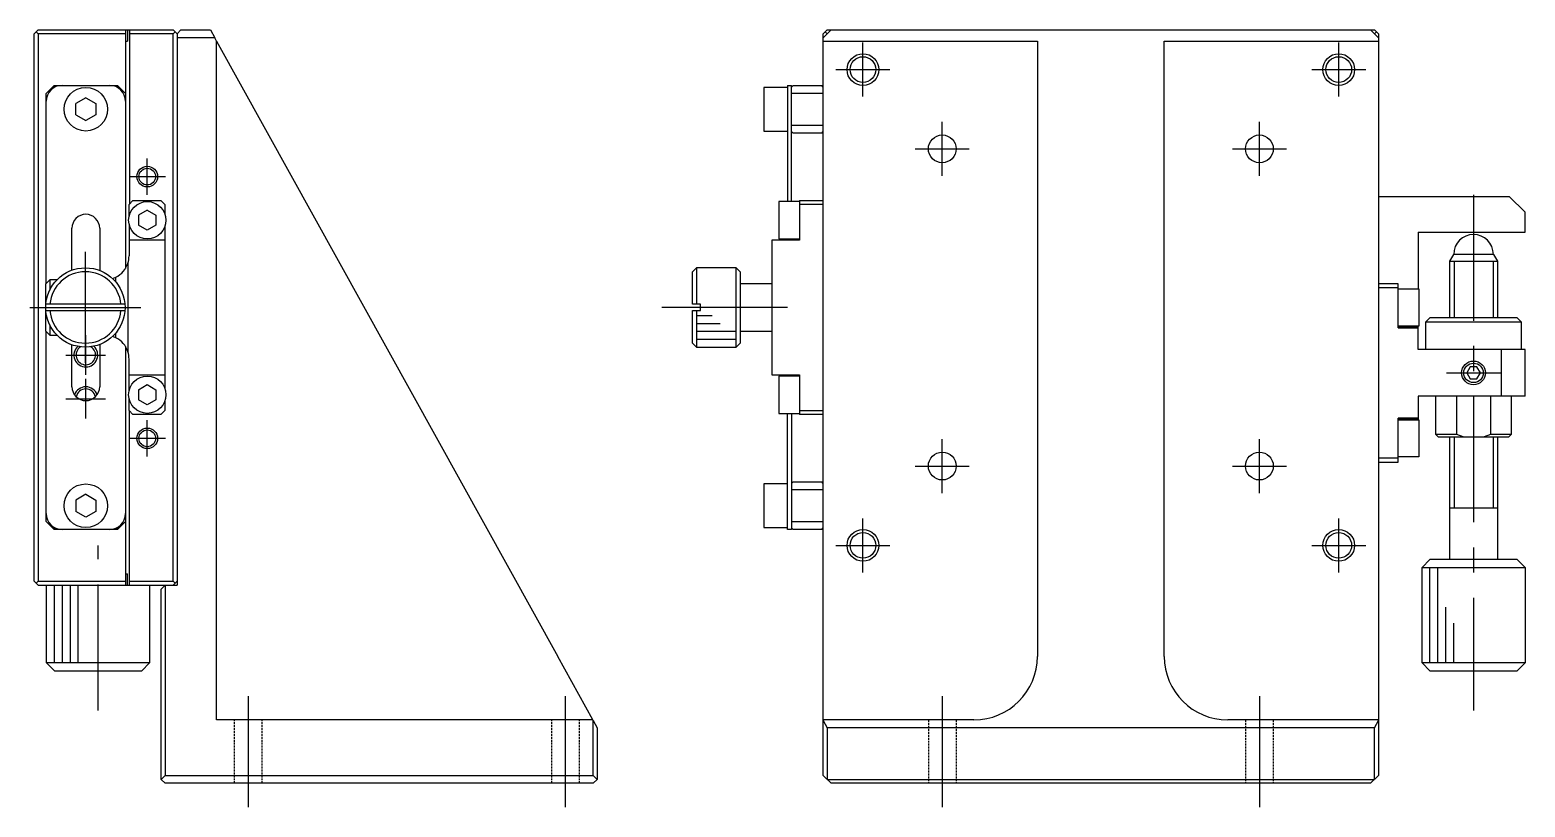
# Model space of a CAD drawing. Extents: x 0 to 388, y -8 to 269.
# Drawn here: x 199.4 to 388, y 88.9 to 186.9 of the extents above; entities that cross this region are included whole.
import ezdxf

# ---------------------------------------------------------------- set-up
doc = ezdxf.new("R2010")
doc.units = 0
doc.header["$LTSCALE"] = 0.5
doc.linetypes.add('CENTER', pattern=[50.8, 31.75, -6.35, 6.35, -6.35])
doc.linetypes.add('DASHED', pattern=[0.75, 0.5, -0.25])
for name, color, linetype in [('MSM_CENTER', 1, 'CENTER'), ('MSM_CONTINUOUS', 7, 'CONTINUOUS'), ('MSM_DASHED', 4, 'DASHED'), ('MSM_NARROW', 5, 'CONTINUOUS')]:
    doc.layers.add(name, color=color, linetype=linetype)

msp = doc.modelspace()

# ---------------------------------------------------------------- linework, layer by layer
at = {"layer": 'MSM_CENTER'}
for p, q in [((304.5, 178.505071), (304.5, 185.305071)), ((364.5, 178.505071), (364.5, 185.305071)), ((301.1, 181.905071), (307.9, 181.905071)), ((361.1, 181.905071), (367.9, 181.905071)), ((314.5, 168.505071), (314.5, 175.305071)), ((354.5, 168.505071), (354.5, 175.305071)), ((311.1, 171.905071), (317.9, 171.905071)), ((351.1, 171.905071), (357.9, 171.905071)), ((214.25, 166.105071), (214.25, 170.705071)), ((211.95, 168.405071), (216.55, 168.405071)), ((381.5, 166.105071), (381.5, 101.105071)), ((206.45, 144.905071), (206.45, 158.905071)), ((199.45, 151.905071), (213.45, 151.905071)), ((295, 151.905071), (278, 151.905071)), ((206.5, 143.405071), (206.5, 148.405071)), ((204, 145.905071), (209, 145.905071)), ((378.1, 143.655071), (384.9, 143.655071)), ((206.5, 137.905071), (206.5, 142.905071)), ((204, 140.405071), (209, 140.405071)), ((214.25, 133.105071), (214.25, 137.705071)), ((211.95, 135.405071), (216.55, 135.405071)), ((314.5, 128.505071), (314.5, 135.305071)), ((354.5, 128.505071), (354.5, 135.305071)), ((311.1, 131.905071), (317.9, 131.905071)), ((351.1, 131.905071), (357.9, 131.905071)), ((304.5, 118.505071), (304.5, 125.305071)), ((364.5, 118.505071), (364.5, 125.305071)), ((208.05, 101.105071), (208.05, 121.905071)), ((301.1, 121.905071), (307.9, 121.905071)), ((361.1, 121.905071), (367.9, 121.905071)), ((227, 88.905071), (227, 102.905071)), ((267, 88.905071), (267, 102.905071)), ((314.5, 102.905071), (314.5, 88.905071)), ((354.5, 102.905071), (354.5, 88.905071))]:
    msp.add_line(p, q, dxfattribs=at)
at = {"layer": 'MSM_CONTINUOUS'}
for p, q in [((200, 186.405071), (200.5, 186.905071)), ((200.5, 186.905071), (217.5, 186.905071)), ((211.5, 186.905071), (211.5, 156.824832)), ((211.75, 186.905071), (211.75, 185.505071)), ((212, 186.905071), (212, 164.955071)), ((217.5, 186.905071), (218, 186.405071)), ((218.5, 186.905071), (218, 186.405071)), ((218.5, 186.905071), (222.220803, 186.905071)), ((222.220803, 186.905071), (222.775113, 185.905071)), ((300, 186.905071), (299.5, 186.405071)), ((300.5, 186.905071), (299.5, 185.905071)), ((300, 186.905071), (369, 186.905071)), ((369.5, 185.905071), (368.5, 186.905071)), ((369.5, 186.405071), (369, 186.905071)), ((200, 117.405071), (200, 186.405071)), ((200.5, 186.405071), (200.25, 186.655071)), ((211.5, 186.405071), (200.5, 186.405071)), ((200.5, 186.405071), (200.5, 117.405071)), ((211.5, 185.505071), (211.75, 185.505071)), ((217.5, 186.405071), (212, 186.405071)), ((217.75, 186.655071), (217.5, 186.405071)), ((217.5, 117.405071), (217.5, 186.405071)), ((218, 186.405071), (218, 116.905071)), ((222.775113, 185.905071), (218, 185.905071)), ((223, 185.499363), (222.775113, 185.905071)), ((223, 99.905071), (223, 185.499363)), ((223, 185.499363), (266.011219, 107.905071)), ((299.5, 92.905071), (299.5, 186.405071)), ((299.5, 185.499363), (326.5, 185.499363)), ((299.75, 186.655071), (300, 186.405071)), ((326.5, 185.499363), (326.5, 107.905071)), ((342.5, 185.499363), (369.5, 185.499363)), ((342.5, 107.905071), (342.5, 185.499363)), ((369, 186.405071), (369.25, 186.655071)), ((369.5, 186.405071), (369.5, 92.905071)), ((202.5, 179.905071), (201.5, 178.905071)), ((202.62822, 179.705071), (202.3, 179.705071)), ((202.5, 179.905071), (210.5, 179.905071)), ((210.7, 179.705071), (210.37178, 179.705071)), ((210.5, 179.905071), (211.5, 178.905071)), ((292, 179.655071), (292, 174.155071)), ((295, 179.655071), (292, 179.655071)), ((295, 179.905071), (295, 165.255071)), ((295, 179.905071), (295.5, 179.905071)), ((295.7, 179.905071), (295.5, 179.705071)), ((295.5, 165.255071), (295.5, 179.905071)), ((295.7, 179.905071), (299.3, 179.905071)), ((299.5, 179.705071), (299.3, 179.905071)), ((201.5, 154.955071), (201.5, 178.905071)), ((206.5, 178.348446), (205.25, 177.626758)), ((205.25, 176.183383), (205.25, 177.626758)), ((206.5, 178.348446), (207.75, 177.626758)), ((207.75, 177.626758), (207.75, 176.183383)), ((299.5, 178.905071), (295.5, 178.905071)), ((205.25, 176.183383), (206.5, 175.461695)), ((207.75, 176.183383), (206.5, 175.461695)), ((292, 174.155071), (295, 174.155071)), ((295.5, 174.905071), (299.5, 174.905071)), ((295.5, 174.105071), (295.7, 173.905071)), ((299.3, 173.905071), (295.7, 173.905071)), ((299.3, 173.905071), (299.5, 174.105071)), ((211.95, 164.905071), (212.45, 165.405071)), ((211.95, 163.387253), (211.95, 164.905071)), ((212.45, 165.405071), (215.95, 165.405071)), ((214.25, 164.175241), (213.15, 163.540156)), ((214.25, 164.175241), (215.35, 163.540156)), ((215.95, 165.405071), (216.45, 164.905071)), ((216.45, 164.905071), (216.45, 163.731206)), ((293.9, 165.255071), (293.9, 160.555071)), ((296.5, 165.255071), (293.9, 165.255071)), ((296.5, 165.405071), (296.5, 160.405071)), ((296.5, 165.405071), (299.5, 165.405071)), ((299.5, 164.905071), (296.5, 164.905071)), ((369.5, 165.905071), (386, 165.905071)), ((386, 165.905071), (388, 163.905071)), ((211.95, 162.422888), (211.95, 158.405071)), ((213.15, 163.540156), (213.15, 162.269985)), ((214.25, 161.6349), (213.15, 162.269985)), ((215.35, 162.269985), (214.25, 161.6349)), ((215.35, 163.540156), (215.35, 162.269985)), ((388, 161.405071), (388, 163.905071)), ((204.75, 156.607198), (204.75, 161.905071)), ((208.25, 161.905071), (208.25, 156.569832)), ((216.45, 160.405071), (211.95, 160.405071)), ((216.45, 162.078935), (216.45, 141.731206)), ((293, 160.405071), (293, 143.405071)), ((296.5, 160.405071), (293, 160.405071)), ((293.9, 160.555071), (296.5, 160.555071)), ((295, 160.555071), (295, 160.405071)), ((295.5, 160.405071), (295.5, 160.555071)), ((374.5, 161.405071), (388, 161.405071)), ((374.5, 161.405071), (374.5, 154.255071)), ((378.5, 157.739045), (379, 158.605071)), ((384, 158.605071), (379.000103, 158.605071)), ((384, 158.605071), (384.5, 157.739045)), ((211.8, 157.468321), (211.8, 146.34182)), ((283.5, 156.905071), (283, 156.405071)), ((283.5, 156.905071), (283.5, 152.305071)), ((288.5, 156.905071), (283.5, 156.905071)), ((288.5, 146.905071), (288.5, 156.905071)), ((289, 156.405071), (288.5, 156.905071)), ((378.5, 150.60509), (378.5, 157.739045)), ((378.500123, 157.739045), (384.5, 157.739045)), ((384.5, 157.739045), (384.5, 150.60509)), ((201.45, 154.905071), (201.95, 155.405071)), ((201.45, 148.905071), (201.45, 154.905071)), ((201.95, 155.405071), (201.95, 154.08452)), ((202.879286, 155.405071), (201.95, 155.405071)), ((210.3, 155.09529), (210.3, 155.725985)), ((283, 152.305071), (283, 156.405071)), ((289, 156.405071), (289, 147.405071)), ((293, 154.905071), (289, 154.905071)), ((372, 154.905071), (369.5, 154.905071)), ((372, 149.357543), (372, 154.905071)), ((369.5, 154.405071), (372, 154.405071)), ((372, 154.255071), (374.6, 154.255071)), ((374.6, 154.255071), (374.6, 149.555071)), ((211.433974, 152.305071), (201.466026, 152.305071)), ((201.466026, 151.505071), (211.433974, 151.505071)), ((284, 152.305071), (283, 152.305071)), ((283, 147.405071), (283, 151.505071)), ((283, 151.505071), (284, 151.505071)), ((283.5, 151.505071), (283.5, 146.905071)), ((284, 151.505071), (284, 152.305071)), ((201.95, 149.725621), (201.95, 148.405071)), ((374.6, 149.555071), (372, 149.555071)), ((374.5, 149.386915), (372, 149.386915)), ((372, 149.357543), (374.5, 149.357543)), ((374.5, 146.605071), (374.5, 149.555071)), ((375.5, 150.105071), (376, 150.605071)), ((375.5, 150.105071), (387.5, 150.105071)), ((375.5, 146.605071), (375.5, 150.105071)), ((387, 150.605071), (376, 150.605071)), ((387, 150.605071), (387.5, 150.105071)), ((387.5, 150.105071), (387.5, 146.605071)), ((201.95, 148.405071), (201.45, 148.905071)), ((201.5, 124.905071), (201.5, 148.855071)), ((201.95, 148.405071), (202.879286, 148.405071)), ((204.75, 141.905071), (204.75, 147.202943)), ((208.25, 147.240309), (208.25, 141.905071)), ((210.3, 148.084156), (210.3, 148.714851)), ((283, 147.405071), (283.5, 146.905071)), ((288.5, 146.905071), (289, 147.405071)), ((289, 148.905071), (293, 148.905071)), ((211.5, 146.985053), (211.5, 116.905071)), ((211.95, 141.387253), (211.95, 145.405071)), ((283.5, 146.905071), (288.5, 146.905071)), ((388, 146.605071), (374.5, 146.605071)), ((385, 146.605071), (385, 140.705071)), ((388, 140.705071), (388, 146.605071)), ((211.95, 143.405071), (216.45, 143.405071)), ((293, 143.405071), (296.5, 143.405071)), ((295, 143.405071), (295, 143.255071)), ((295.5, 143.255071), (295.5, 143.405071)), ((296.5, 143.405071), (296.5, 138.405071)), ((381.066987, 144.405071), (380.633975, 143.655071)), ((380.633975, 143.655071), (381.066987, 142.905071)), ((381.933013, 144.405071), (381.066987, 144.405071)), ((382.366025, 143.655071), (381.933013, 144.405071)), ((381.933013, 142.905071), (382.366025, 143.655071)), ((213.15, 141.540156), (214.25, 142.175241)), ((213.15, 141.540156), (213.15, 140.269985)), ((214.25, 142.175241), (215.35, 141.540156)), ((215.35, 141.540156), (215.35, 140.269985)), ((293.9, 143.255071), (293.9, 138.555071)), ((296.5, 143.255071), (293.9, 143.255071)), ((381.066987, 142.905071), (381.933013, 142.905071)), ((211.95, 138.905071), (211.95, 140.422888)), ((214.25, 139.6349), (213.15, 140.269985)), ((215.35, 140.269985), (214.25, 139.6349)), ((216.45, 140.078935), (216.45, 138.905071)), ((388, 140.705071), (374.5, 140.705071)), ((374.5, 140.705071), (374.5, 137.755071)), ((376.75, 135.905071), (376.75, 140.705071)), ((379.37868, 135.905071), (379.37868, 140.705071)), ((383.62132, 140.705071), (383.62132, 135.905071)), ((386.25, 140.705071), (386.25, 135.905071)), ((212.45, 138.405071), (211.95, 138.905071)), ((212, 116.905071), (212, 138.855071)), ((215.95, 138.405071), (212.45, 138.405071)), ((216.45, 138.905071), (215.95, 138.405071)), ((293.9, 138.555071), (296.5, 138.555071)), ((295, 123.905071), (295, 138.555071)), ((295.5, 138.555071), (295.5, 123.905071)), ((296.5, 138.905071), (299.5, 138.905071)), ((299.5, 138.405071), (296.5, 138.405071)), ((372, 132.405071), (372, 137.952598)), ((374.5, 137.952598), (372, 137.952598)), ((372, 137.923226), (374.5, 137.923226)), ((372, 137.755071), (374.6, 137.755071)), ((374.6, 137.755071), (374.6, 133.055071)), ((379.37868, 135.905071), (376.75, 135.905071)), ((377.05, 135.605071), (376.75, 135.905071)), ((380.180909, 135.605071), (379.37868, 135.905071)), ((383.62132, 135.905071), (382.819091, 135.605071)), ((386.25, 135.905071), (383.62132, 135.905071)), ((386.25, 135.905071), (385.95, 135.605071)), ((377.05, 135.605071), (385.95, 135.605071)), ((378.5, 120.105071), (378.5, 135.605051)), ((384.5, 135.605051), (384.5, 120.105071)), ((372, 132.905071), (369.5, 132.905071)), ((369.5, 132.405071), (372, 132.405071)), ((374.6, 133.055071), (372, 133.055071)), ((206.5, 128.348446), (205.25, 127.626758)), ((206.5, 128.348446), (207.75, 127.626758)), ((292, 129.655071), (292, 124.155071)), ((295, 129.655071), (292, 129.655071)), ((295.7, 129.905071), (295.5, 129.705071)), ((299.5, 128.905071), (295.5, 128.905071)), ((295.7, 129.905071), (299.3, 129.905071)), ((299.5, 129.705071), (299.3, 129.905071)), ((205.25, 127.626758), (205.25, 126.183383)), ((207.75, 127.626758), (207.75, 126.183383)), ((384.500005, 126.605071), (378.499995, 126.605071)), ((201.5, 124.905071), (202.3, 124.105071)), ((206.5, 125.461695), (205.25, 126.183383)), ((207.75, 126.183383), (206.5, 125.461695)), ((210.7, 124.105071), (211.5, 124.905071)), ((295.5, 124.905071), (299.5, 124.905071)), ((202.5, 123.905071), (202.3, 124.105071)), ((202.3, 124.105071), (202.62822, 124.105071)), ((210.5, 123.905071), (202.5, 123.905071)), ((210.37178, 124.105071), (210.7, 124.105071)), ((210.7, 124.105071), (210.5, 123.905071)), ((292, 124.155071), (295, 124.155071)), ((295.5, 123.905071), (295, 123.905071)), ((295.5, 124.105071), (295.7, 123.905071)), ((299.3, 123.905071), (295.7, 123.905071)), ((299.3, 123.905071), (299.5, 124.105071)), ((375, 119.105071), (376, 120.105071)), ((375, 119.105071), (388, 119.105071)), ((375, 107.105071), (375, 119.105071)), ((387, 120.105071), (376, 120.105071)), ((387, 120.105071), (388, 119.105071)), ((388, 119.105071), (388, 107.105071)), ((200.5, 116.905071), (200, 117.405071)), ((200.25, 117.155071), (200.5, 117.405071)), ((200.5, 117.405071), (211.5, 117.405071)), ((200.5, 116.905071), (218, 116.905071)), ((201.55, 107.105071), (201.55, 116.905071)), ((211.5, 118.305071), (211.75, 118.305071)), ((211.75, 116.905071), (211.75, 118.305071)), ((212, 117.405071), (217.5, 117.405071)), ((214.55, 116.905071), (214.55, 107.105071)), ((216, 116.405071), (216.5, 116.905071)), ((216.5, 116.905071), (216.5, 92.905071)), ((218, 117.405071), (217.5, 116.905071)), ((217.5, 117.405071), (217.75, 117.155071)), ((216, 92.405071), (216, 116.405071)), ((270.445691, 99.905071), (266.011219, 107.905071)), ((214.55, 107.105071), (201.55, 107.105071)), ((202.55, 106.105071), (201.55, 107.105071)), ((202.55, 106.105071), (213.55, 106.105071)), ((214.55, 107.105071), (213.55, 106.105071)), ((388, 107.105071), (375, 107.105071)), ((376, 106.105071), (375, 107.105071)), ((376, 106.105071), (387, 106.105071)), ((388, 107.105071), (387, 106.105071)), ((270.445691, 99.905071), (223, 99.905071)), ((270.5, 99.807094), (270.445691, 99.905071)), ((270.5, 92.905071), (270.5, 99.807094)), ((270.5, 99.807094), (271, 98.905071)), ((271, 98.905071), (271, 92.405071)), ((318.5, 99.905071), (299.5, 99.905071)), ((299.5, 99.807094), (300, 98.905071)), ((300, 98.905071), (300, 92.405071)), ((369, 98.905071), (300, 98.905071)), ((369.5, 99.905071), (350.5, 99.905071)), ((369, 98.905071), (369.5, 99.807094)), ((369, 92.405071), (369, 98.905071)), ((216.5, 92.905071), (216, 92.405071)), ((216, 92.405071), (216.5, 91.905071)), ((216.5, 92.905071), (270.5, 92.905071)), ((271, 92.405071), (270.5, 92.905071)), ((270.5, 91.905071), (271, 92.405071)), ((300.5, 91.905071), (299.5, 92.905071)), ((300, 92.405071), (369, 92.405071)), ((369.5, 92.905071), (368.5, 91.905071)), ((270.5, 91.905071), (216.5, 91.905071)), ((368.5, 91.905071), (300.5, 91.905071))]:
    msp.add_line(p, q, dxfattribs=at)
for centre, radius in [((304.5, 181.905071), 1.621), ((364.5, 181.905071), 1.621), ((206.5, 176.905071), 2.75), ((314.5, 171.905071), 1.75), ((354.5, 171.905071), 1.75), ((214.25, 168.405071), 1.0565), ((214.25, 162.905071), 2.35), ((206.45, 151.905071), 5), ((381.5, 143.655071), 1.5), ((214.25, 140.905071), 2.35), ((214.25, 135.405071), 1.0565), ((314.5, 131.905071), 1.75), ((354.5, 131.905071), 1.75), ((206.5, 126.905071), 2.75), ((304.5, 121.905071), 1.621), ((364.5, 121.905071), 1.621)]:
    msp.add_circle(centre, radius, dxfattribs=at)
for centre, radius, start, end in [((203.5, 177.905071), 2, 90, 180), ((209.5, 177.905071), 2, 0, 90), ((206.5, 161.905071), 1.75, 0, 180), ((381.5, 158.605071), 2.5, 0, 180), ((208.95, 158.405071), 3, 341.805128, 0), ((208.949996, 158.405074), 3.000005, 296.743726, 341.805086), ((206.45, 151.905071), 4.5, 5.099689, 174.900311), ((208.95, 158.405071), 3, 287.903998, 296.743684), ((206.45, 151.905071), 4.5, 185.099689, 354.900311), ((208.95, 145.405071), 3, 63.256316, 72.096002), ((208.949999, 145.40507), 3.000001, 18.19488, 63.256308), ((206.5, 145.905071), 1.2295, 122.46547629, 58.48943126), ((208.95, 145.405071), 3, 0, 18.194872), ((206.5, 141.905071), 1.75, 180, 0), ((206.5, 140.405071), 1.2295, 10.92676238, 169.07323762), ((203.5, 125.905071), 2, 180, 270), ((209.5, 125.905071), 2, 270, 0), ((318.5, 107.905071), 8, 270, 0), ((350.5, 107.905071), 8, 180, 270)]:
    msp.add_arc(centre, radius, start, end, dxfattribs=at)
at = {"layer": 'MSM_DASHED'}
for p, q in [((225.25, 91.905071), (225.25, 99.905071)), ((228.75, 91.905071), (228.75, 99.905071)), ((265.25, 91.905071), (265.25, 99.905071)), ((268.75, 91.905071), (268.75, 99.905071)), ((312.75, 99.905071), (312.75, 91.905071)), ((316.25, 99.905071), (316.25, 91.905071)), ((352.75, 99.905071), (352.75, 91.905071)), ((356.25, 99.905071), (356.25, 91.905071))]:
    msp.add_line(p, q, dxfattribs=at)
at = {"layer": 'MSM_NARROW'}
for p, q in [((379.041562, 157.739045), (379.041562, 150.605071)), ((383.958561, 157.739045), (383.958561, 150.605071)), ((283.5, 150.905071), (285.5, 150.905071)), ((283.5, 149.905071), (286.5, 149.905071)), ((283.5, 148.905071), (288.5, 148.905071)), ((283.5, 147.905071), (288.5, 147.905071)), ((379.041562, 135.605071), (379.041562, 126.605071)), ((383.958561, 135.605071), (383.958561, 126.605071)), ((376, 107.105071), (376, 119.105071)), ((377, 107.105071), (377, 119.105071)), ((202.55, 107.105071), (202.55, 116.905071)), ((203.55, 107.105071), (203.55, 116.905071)), ((204.55, 107.105071), (204.55, 116.905071)), ((205.55, 107.105071), (205.55, 116.905071)), ((378, 107.105071), (378, 114.105071)), ((379, 107.105071), (379, 112.105071))]:
    msp.add_line(p, q, dxfattribs=at)
for centre, radius in [((304.5, 181.905071), 2), ((364.5, 181.905071), 2), ((214.25, 168.405071), 1.3), ((381.5, 143.655071), 1.2295), ((214.25, 135.405071), 1.3), ((304.5, 121.905071), 2), ((364.5, 121.905071), 2)]:
    msp.add_circle(centre, radius, dxfattribs=at)
for centre, start, end in [((206.5, 145.905071), 133.06667283, 47.88823472), ((206.5, 140.405071), 18.62933057, 161.37066943)]:
    msp.add_arc(centre, 1.5, start, end, dxfattribs=at)

doc.saveas('drawing.dxf')
